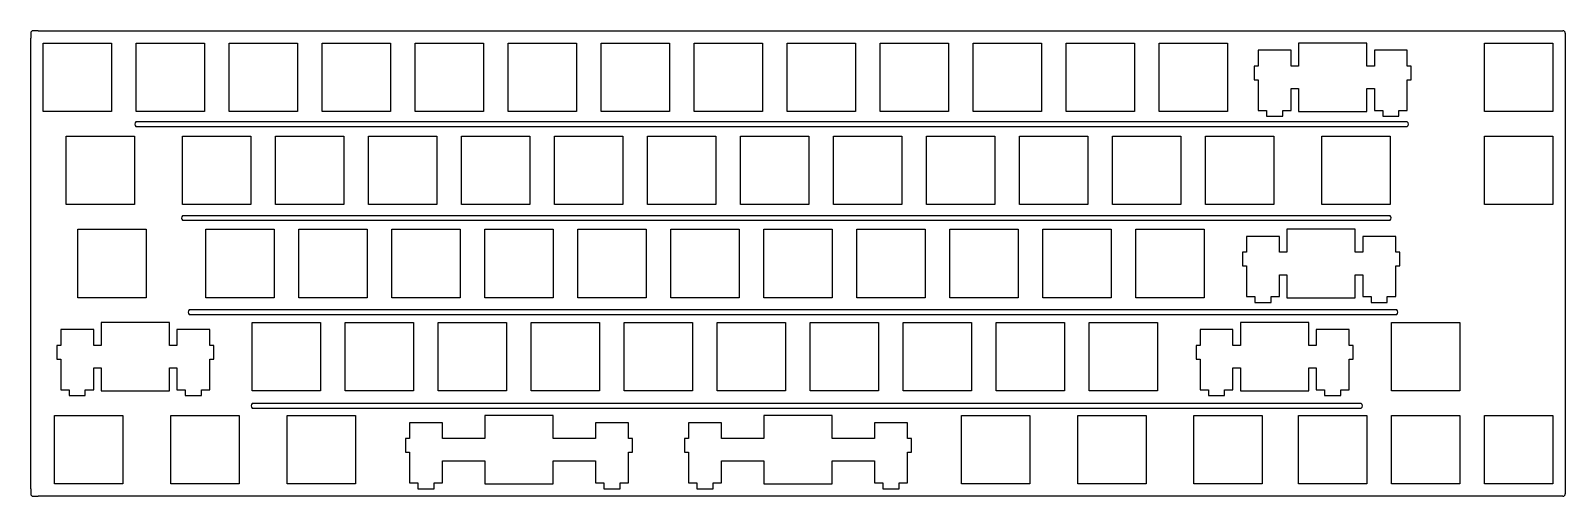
# Model space of a CAD drawing. Extents: x 0 to 314, y 0 to 96.
import ezdxf

# ---------------------------------------------------------------- set-up
doc = ezdxf.new("R2010")
doc.units = 0
doc.header["$MEASUREMENT"] = 0

msp = doc.modelspace()

# ---------------------------------------------------------------- linework, layer by layer
at = {"linetype": 'Continuous'}
for p, q in [((0.1, 95.01), (0.1, 94.01)), ((1.6, 95.51), (0.6, 95.51)), ((312.92, 95.51), (313.93, 95.51)), ((314.43, 95), (314.42, 94.01)), ((282.07, 76.86), (21.66, 76.86)), ((21.66, 75.93), (282.07, 75.93)), ((278.56, 57.66), (31.19, 57.66)), ((31.19, 56.73), (278.56, 56.73)), ((279.92, 38.4), (32.56, 38.4)), ((32.56, 37.47), (279.92, 37.47)), ((272.64, 19.23), (45.48, 19.23)), ((45.48, 18.3), (272.64, 18.3)), ((0.1, 1.76), (0.1, 0.76)), ((0.6, 0.26), (1.6, 0.26)), ((313.92, 0.26), (312.92, 0.26)), ((314.42, 1.76), (314.42, 0.76))]:
    msp.add_line(p, q, dxfattribs=at)
at = {"color": 0}
for p, q in [((1.6, 95.51), (312.92, 95.51)), ((0.1, 1.76), (0.1, 94.01)), ((2.62, 92.98), (16.62, 92.98)), ((2.62, 78.98), (2.62, 92.98)), ((16.62, 92.98), (16.62, 78.98)), ((21.67, 92.98), (35.67, 92.98)), ((21.67, 78.98), (21.67, 92.98)), ((35.67, 92.98), (35.67, 78.98)), ((40.72, 92.98), (54.72, 92.98)), ((40.72, 78.98), (40.72, 92.98)), ((54.72, 92.98), (54.72, 78.98)), ((59.77, 92.98), (73.77, 92.98)), ((59.77, 78.98), (59.77, 92.98)), ((73.77, 92.98), (73.77, 78.98)), ((78.82, 92.98), (92.82, 92.98)), ((78.82, 78.98), (78.82, 92.98)), ((92.82, 92.98), (92.82, 78.98)), ((97.87, 92.98), (111.87, 92.98)), ((97.87, 78.98), (97.87, 92.98)), ((111.87, 92.98), (111.87, 78.98)), ((116.92, 92.98), (130.92, 92.98)), ((116.92, 78.98), (116.92, 92.98)), ((130.92, 92.98), (130.92, 78.98)), ((135.97, 92.98), (149.97, 92.98)), ((135.97, 78.98), (135.97, 92.98)), ((149.97, 92.98), (149.97, 78.98)), ((155.02, 92.98), (169.02, 92.98)), ((155.02, 78.98), (155.02, 92.98)), ((169.02, 92.98), (169.02, 78.98)), ((174.07, 92.98), (188.07, 92.98)), ((174.07, 78.98), (174.07, 92.98)), ((188.07, 92.98), (188.07, 78.98)), ((193.12, 92.98), (207.12, 92.98)), ((193.12, 78.98), (193.12, 92.98)), ((207.12, 92.98), (207.12, 78.98)), ((212.17, 92.98), (226.17, 92.98)), ((212.17, 78.98), (212.17, 92.98)), ((226.17, 92.98), (226.17, 78.98)), ((231.22, 92.98), (245.22, 92.98)), ((231.22, 78.98), (231.22, 92.98)), ((245.22, 92.98), (245.22, 78.98)), ((258.27, 91.51), (251.52, 91.51)), ((251.52, 91.51), (251.52, 88.28)), ((258.27, 88.28), (258.27, 91.51)), ((259.8, 92.98), (259.8, 88.28)), ((273.79, 92.98), (259.8, 92.98)), ((273.79, 88.28), (273.79, 92.98)), ((282.07, 91.51), (275.32, 91.51)), ((275.32, 91.51), (275.32, 88.28)), ((282.07, 88.28), (282.07, 91.51)), ((297.89, 92.98), (311.89, 92.98)), ((297.89, 78.98), (297.89, 92.98)), ((311.89, 92.98), (311.89, 78.98)), ((314.42, 94.01), (314.42, 1.76)), ((251.52, 88.28), (250.69, 88.28)), ((250.69, 88.28), (250.69, 85.48)), ((259.8, 88.28), (258.27, 88.28)), ((275.32, 88.28), (273.79, 88.28)), ((282.89, 88.28), (282.07, 88.28)), ((282.89, 85.48), (282.89, 88.28)), ((250.69, 85.48), (251.52, 85.48)), ((251.52, 85.48), (251.52, 79.21)), ((282.07, 79.21), (282.07, 85.48)), ((282.07, 85.48), (282.89, 85.48)), ((258.27, 79.21), (258.27, 83.68)), ((258.27, 83.68), (259.8, 83.68)), ((259.8, 83.68), (259.8, 78.98)), ((273.79, 78.98), (273.79, 83.68)), ((273.79, 83.68), (275.32, 83.68)), ((275.32, 83.68), (275.32, 79.21)), ((16.62, 78.98), (2.62, 78.98)), ((35.67, 78.98), (21.67, 78.98)), ((54.72, 78.98), (40.72, 78.98)), ((73.77, 78.98), (59.77, 78.98)), ((92.82, 78.98), (78.82, 78.98)), ((111.87, 78.98), (97.87, 78.98)), ((130.92, 78.98), (116.92, 78.98)), ((149.97, 78.98), (135.97, 78.98)), ((169.02, 78.98), (155.02, 78.98)), ((188.07, 78.98), (174.07, 78.98)), ((207.12, 78.98), (193.12, 78.98)), ((226.17, 78.98), (212.17, 78.98)), ((245.22, 78.98), (231.22, 78.98)), ((251.52, 79.21), (253.24, 79.21)), ((253.24, 79.21), (253.24, 78.01)), ((256.54, 78.01), (256.54, 79.21)), ((256.54, 79.21), (258.27, 79.21)), ((259.8, 78.98), (273.79, 78.98)), ((275.32, 79.21), (277.05, 79.21)), ((277.05, 79.21), (277.05, 78.01)), ((280.34, 78.01), (280.34, 79.21)), ((280.34, 79.21), (282.07, 79.21)), ((311.89, 78.98), (297.89, 78.98)), ((253.24, 78.01), (256.54, 78.01)), ((277.05, 78.01), (280.34, 78.01)), ((7.38, 73.93), (21.38, 73.93)), ((7.38, 59.93), (7.38, 73.93)), ((21.38, 73.93), (21.38, 59.93)), ((31.19, 73.93), (45.19, 73.93)), ((31.19, 59.93), (31.19, 73.93)), ((45.19, 73.93), (45.19, 59.93)), ((50.24, 73.93), (64.24, 73.93)), ((50.24, 59.93), (50.24, 73.93)), ((64.24, 73.93), (64.24, 59.93)), ((69.29, 73.93), (83.29, 73.93)), ((69.29, 59.93), (69.29, 73.93)), ((83.29, 73.93), (83.29, 59.93)), ((88.34, 73.93), (102.34, 73.93)), ((88.34, 59.93), (88.34, 73.93)), ((102.34, 73.93), (102.34, 59.93)), ((107.39, 73.93), (121.39, 73.93)), ((107.39, 59.93), (107.39, 73.93)), ((121.39, 73.93), (121.39, 59.93)), ((126.44, 73.93), (140.44, 73.93)), ((126.44, 59.93), (126.44, 73.93)), ((140.44, 73.93), (140.44, 59.93)), ((145.5, 73.93), (159.49, 73.93)), ((145.5, 59.93), (145.5, 73.93)), ((159.49, 73.93), (159.49, 59.93)), ((164.54, 73.93), (178.54, 73.93)), ((164.54, 59.93), (164.54, 73.93)), ((178.54, 73.93), (178.54, 59.93)), ((183.59, 73.93), (197.59, 73.93)), ((183.59, 59.93), (183.59, 73.93)), ((197.59, 73.93), (197.59, 59.93)), ((202.65, 73.93), (216.64, 73.93)), ((202.65, 59.93), (202.65, 73.93)), ((216.64, 73.93), (216.64, 59.93)), ((221.69, 73.93), (235.69, 73.93)), ((221.69, 59.93), (221.69, 73.93)), ((235.69, 73.93), (235.69, 59.93)), ((240.75, 73.93), (254.74, 73.93)), ((240.75, 59.93), (240.75, 73.93)), ((254.74, 73.93), (254.74, 59.93)), ((264.56, 73.93), (278.56, 73.93)), ((264.56, 59.93), (264.56, 73.93)), ((278.56, 73.93), (278.56, 59.93)), ((297.89, 73.93), (311.89, 73.93)), ((297.89, 59.93), (297.89, 73.93)), ((311.89, 73.93), (311.89, 59.93)), ((21.38, 59.93), (7.38, 59.93)), ((45.19, 59.93), (31.19, 59.93)), ((64.24, 59.93), (50.24, 59.93)), ((83.29, 59.93), (69.29, 59.93)), ((102.34, 59.93), (88.34, 59.93)), ((121.39, 59.93), (107.39, 59.93)), ((140.44, 59.93), (126.44, 59.93)), ((159.49, 59.93), (145.5, 59.93)), ((178.54, 59.93), (164.54, 59.93)), ((197.59, 59.93), (183.59, 59.93)), ((216.64, 59.93), (202.65, 59.93)), ((235.69, 59.93), (221.69, 59.93)), ((254.74, 59.93), (240.75, 59.93)), ((278.56, 59.93), (264.56, 59.93)), ((311.89, 59.93), (297.89, 59.93)), ((9.76, 54.88), (23.76, 54.88)), ((9.76, 40.88), (9.76, 54.88)), ((23.76, 54.88), (23.76, 40.88)), ((35.96, 54.88), (49.96, 54.88)), ((35.96, 40.88), (35.96, 54.88)), ((49.96, 54.88), (49.96, 40.88)), ((55.01, 54.88), (69.01, 54.88)), ((55.01, 40.88), (55.01, 54.88)), ((69.01, 54.88), (69.01, 40.88)), ((74.06, 54.88), (88.06, 54.88)), ((74.06, 40.88), (74.06, 54.88)), ((88.06, 54.88), (88.06, 40.88)), ((93.11, 54.88), (107.11, 54.88)), ((93.11, 40.88), (93.11, 54.88)), ((107.11, 54.88), (107.11, 40.88)), ((112.16, 54.88), (126.16, 54.88)), ((112.16, 40.88), (112.16, 54.88)), ((126.16, 54.88), (126.16, 40.88)), ((131.21, 54.88), (145.21, 54.88)), ((131.21, 40.88), (131.21, 54.88)), ((145.21, 54.88), (145.21, 40.88)), ((150.26, 54.88), (164.26, 54.88)), ((150.26, 40.88), (150.26, 54.88)), ((164.26, 54.88), (164.26, 40.88)), ((169.31, 54.88), (183.31, 54.88)), ((169.31, 40.88), (169.31, 54.88)), ((183.31, 54.88), (183.31, 40.88)), ((188.36, 54.88), (202.36, 54.88)), ((188.36, 40.88), (188.36, 54.88)), ((202.36, 54.88), (202.36, 40.88)), ((207.41, 54.88), (221.41, 54.88)), ((207.41, 40.88), (207.41, 54.88)), ((221.41, 54.88), (221.41, 40.88)), ((226.46, 54.88), (240.46, 54.88)), ((226.46, 40.88), (226.46, 54.88)), ((240.46, 54.88), (240.46, 40.88)), ((257.41, 54.88), (257.41, 50.18)), ((271.41, 54.88), (257.41, 54.88)), ((271.41, 50.18), (271.41, 54.88)), ((255.89, 53.41), (249.14, 53.41)), ((249.14, 53.41), (249.14, 50.18)), ((255.89, 50.18), (255.89, 53.41)), ((279.69, 53.41), (272.94, 53.41)), ((272.94, 53.41), (272.94, 50.18)), ((279.69, 50.18), (279.69, 53.41)), ((249.14, 50.18), (248.31, 50.18)), ((248.31, 50.18), (248.31, 47.38)), ((248.31, 47.38), (249.14, 47.38)), ((249.14, 47.38), (249.14, 41.11)), ((257.41, 50.18), (255.89, 50.18)), ((272.94, 50.18), (271.41, 50.18)), ((280.51, 50.18), (279.69, 50.18)), ((279.69, 41.11), (279.69, 47.38)), ((279.69, 47.38), (280.51, 47.38)), ((280.51, 47.38), (280.51, 50.18)), ((255.89, 41.11), (255.89, 45.58)), ((255.89, 45.58), (257.41, 45.58)), ((257.41, 45.58), (257.41, 40.88)), ((271.41, 40.88), (271.41, 45.58)), ((271.41, 45.58), (272.94, 45.58)), ((272.94, 45.58), (272.94, 41.11)), ((23.76, 40.88), (9.76, 40.88)), ((49.96, 40.88), (35.96, 40.88)), ((69.01, 40.88), (55.01, 40.88)), ((88.06, 40.88), (74.06, 40.88)), ((107.11, 40.88), (93.11, 40.88)), ((126.16, 40.88), (112.16, 40.88)), ((145.21, 40.88), (131.21, 40.88)), ((164.26, 40.88), (150.26, 40.88)), ((183.31, 40.88), (169.31, 40.88)), ((202.36, 40.88), (188.36, 40.88)), ((221.41, 40.88), (207.41, 40.88)), ((240.46, 40.88), (226.46, 40.88)), ((249.14, 41.11), (250.86, 41.11)), ((250.86, 41.11), (250.86, 39.91)), ((254.16, 39.91), (254.16, 41.11)), ((254.16, 41.11), (255.89, 41.11)), ((257.41, 40.88), (271.41, 40.88)), ((272.94, 41.11), (274.66, 41.11)), ((274.66, 41.11), (274.66, 39.91)), ((277.96, 39.91), (277.96, 41.11)), ((277.96, 41.11), (279.69, 41.11)), ((250.86, 39.91), (254.16, 39.91)), ((274.66, 39.91), (277.96, 39.91)), ((14.53, 35.83), (14.53, 31.13)), ((28.53, 35.83), (14.53, 35.83)), ((28.53, 31.13), (28.53, 35.83)), ((45.48, 35.83), (59.48, 35.83)), ((45.48, 21.83), (45.48, 35.83)), ((59.48, 35.83), (59.48, 21.83)), ((64.53, 35.83), (78.53, 35.83)), ((64.53, 21.83), (64.53, 35.83)), ((78.53, 35.83), (78.53, 21.83)), ((83.58, 35.83), (97.58, 35.83)), ((83.58, 21.83), (83.58, 35.83)), ((97.58, 35.83), (97.58, 21.83)), ((102.63, 35.83), (116.63, 35.83)), ((102.63, 21.83), (102.63, 35.83)), ((116.63, 35.83), (116.63, 21.83)), ((121.68, 35.83), (135.68, 35.83)), ((121.68, 21.83), (121.68, 35.83)), ((135.68, 35.83), (135.68, 21.83)), ((140.73, 35.83), (154.73, 35.83)), ((140.73, 21.83), (140.73, 35.83)), ((154.73, 35.83), (154.73, 21.83)), ((159.78, 35.83), (173.78, 35.83)), ((159.78, 21.83), (159.78, 35.83)), ((173.78, 35.83), (173.78, 21.83)), ((178.83, 35.83), (192.83, 35.83)), ((178.83, 21.83), (178.83, 35.83)), ((192.83, 35.83), (192.83, 21.83)), ((197.88, 35.83), (211.88, 35.83)), ((197.88, 21.83), (197.88, 35.83)), ((211.88, 35.83), (211.88, 21.83)), ((216.93, 35.83), (230.93, 35.83)), ((216.93, 21.83), (216.93, 35.83)), ((230.93, 35.83), (230.93, 21.83)), ((247.89, 35.83), (247.89, 31.13)), ((261.89, 35.83), (247.89, 35.83)), ((261.89, 31.13), (261.89, 35.83)), ((278.85, 35.83), (292.84, 35.83)), ((278.85, 21.83), (278.85, 35.83)), ((292.84, 35.83), (292.84, 21.83)), ((13, 34.36), (6.25, 34.36)), ((6.25, 34.36), (6.25, 31.13)), ((13, 31.13), (13, 34.36)), ((36.8, 34.36), (30.05, 34.36)), ((30.05, 34.36), (30.05, 31.13)), ((36.8, 31.13), (36.8, 34.36)), ((246.36, 34.36), (239.61, 34.36)), ((239.61, 34.36), (239.61, 31.13)), ((246.36, 31.13), (246.36, 34.36)), ((270.16, 34.36), (263.41, 34.36)), ((263.41, 34.36), (263.41, 31.13)), ((270.16, 31.13), (270.16, 34.36)), ((6.25, 31.13), (5.43, 31.13)), ((5.43, 31.13), (5.43, 28.33)), ((5.43, 28.33), (6.25, 28.33)), ((6.25, 28.33), (6.25, 22.06)), ((14.53, 31.13), (13, 31.13)), ((30.05, 31.13), (28.53, 31.13)), ((37.63, 31.13), (36.8, 31.13)), ((36.8, 22.06), (36.8, 28.33)), ((36.8, 28.33), (37.63, 28.33)), ((37.63, 28.33), (37.63, 31.13)), ((239.61, 31.13), (238.79, 31.13)), ((238.79, 31.13), (238.79, 28.33)), ((238.79, 28.33), (239.61, 28.33)), ((239.61, 28.33), (239.61, 22.06)), ((247.89, 31.13), (246.36, 31.13)), ((263.41, 31.13), (261.89, 31.13)), ((270.99, 31.13), (270.16, 31.13)), ((270.16, 22.06), (270.16, 28.33)), ((270.16, 28.33), (270.99, 28.33)), ((270.99, 28.33), (270.99, 31.13)), ((13, 22.06), (13, 26.53)), ((13, 26.53), (14.53, 26.53)), ((14.53, 26.53), (14.53, 21.83)), ((28.53, 21.83), (28.53, 26.53)), ((28.53, 26.53), (30.05, 26.53)), ((30.05, 26.53), (30.05, 22.06)), ((246.36, 22.06), (246.36, 26.53)), ((246.36, 26.53), (247.89, 26.53)), ((247.89, 26.53), (247.89, 21.83)), ((261.89, 21.83), (261.89, 26.53)), ((261.89, 26.53), (263.41, 26.53)), ((263.41, 26.53), (263.41, 22.06)), ((6.25, 22.06), (7.98, 22.06)), ((7.98, 22.06), (7.98, 20.86)), ((11.28, 20.86), (11.28, 22.06)), ((11.28, 22.06), (13, 22.06)), ((30.05, 22.06), (31.77, 22.06)), ((31.77, 22.06), (31.77, 20.86)), ((35.08, 20.86), (35.08, 22.06)), ((35.08, 22.06), (36.8, 22.06)), ((239.61, 22.06), (241.34, 22.06)), ((241.34, 22.06), (241.34, 20.86)), ((244.64, 20.86), (244.64, 22.06)), ((244.64, 22.06), (246.36, 22.06)), ((263.41, 22.06), (265.14, 22.06)), ((265.14, 22.06), (265.14, 20.86)), ((268.44, 20.86), (268.44, 22.06)), ((268.44, 22.06), (270.16, 22.06)), ((7.98, 20.86), (11.28, 20.86)), ((14.53, 21.83), (28.53, 21.83)), ((31.77, 20.86), (35.08, 20.86)), ((59.48, 21.83), (45.48, 21.83)), ((78.53, 21.83), (64.53, 21.83)), ((97.58, 21.83), (83.58, 21.83)), ((116.63, 21.83), (102.63, 21.83)), ((135.68, 21.83), (121.68, 21.83)), ((154.73, 21.83), (140.73, 21.83)), ((173.78, 21.83), (159.78, 21.83)), ((192.83, 21.83), (178.83, 21.83)), ((211.88, 21.83), (197.88, 21.83)), ((230.93, 21.83), (216.93, 21.83)), ((241.34, 20.86), (244.64, 20.86)), ((247.89, 21.83), (261.89, 21.83)), ((265.14, 20.86), (268.44, 20.86)), ((292.84, 21.83), (278.85, 21.83)), ((5, 16.78), (19, 16.78)), ((5, 2.78), (5, 16.78)), ((19, 16.78), (19, 2.78)), ((28.81, 16.78), (42.81, 16.78)), ((28.81, 2.78), (28.81, 16.78)), ((42.81, 16.78), (42.81, 2.78)), ((52.63, 16.78), (66.63, 16.78)), ((52.63, 2.78), (52.63, 16.78)), ((66.63, 16.78), (66.63, 2.78)), ((93.11, 16.78), (93.11, 12.08)), ((107.11, 16.78), (93.11, 16.78)), ((107.11, 12.08), (107.11, 16.78)), ((150.26, 16.78), (150.26, 12.08)), ((164.26, 16.78), (150.26, 16.78)), ((164.26, 12.08), (164.26, 16.78)), ((190.74, 16.78), (204.74, 16.78)), ((190.74, 2.78), (190.74, 16.78)), ((204.74, 16.78), (204.74, 2.78)), ((214.55, 16.78), (228.55, 16.78)), ((214.55, 2.78), (214.55, 16.78)), ((228.55, 16.78), (228.55, 2.78)), ((238.36, 16.78), (252.36, 16.78)), ((238.36, 2.78), (238.36, 16.78)), ((252.36, 16.78), (252.36, 2.78)), ((259.8, 16.78), (273.79, 16.78)), ((259.8, 2.78), (259.8, 16.78)), ((273.79, 16.78), (273.79, 2.78)), ((278.85, 16.78), (292.84, 16.78)), ((278.85, 2.78), (278.85, 16.78)), ((292.84, 16.78), (292.84, 2.78)), ((297.89, 16.78), (311.89, 16.78)), ((297.89, 2.78), (297.89, 16.78)), ((311.89, 16.78), (311.89, 2.78)), ((84.43, 15.31), (77.68, 15.31)), ((77.68, 15.31), (77.68, 12.08)), ((84.43, 12.08), (84.43, 15.31)), ((122.53, 15.31), (115.78, 15.31)), ((115.78, 15.31), (115.78, 12.08)), ((122.53, 12.08), (122.53, 15.31)), ((141.58, 15.31), (134.83, 15.31)), ((134.83, 15.31), (134.83, 12.08)), ((141.58, 12.08), (141.58, 15.31)), ((179.68, 15.31), (172.93, 15.31)), ((172.93, 15.31), (172.93, 12.08)), ((179.68, 12.08), (179.68, 15.31)), ((77.68, 12.08), (76.86, 12.08)), ((76.86, 12.08), (76.86, 9.28)), ((93.11, 12.08), (84.43, 12.08)), ((115.78, 12.08), (107.11, 12.08)), ((123.36, 12.08), (122.53, 12.08)), ((123.36, 9.28), (123.36, 12.08)), ((134.83, 12.08), (134.01, 12.08)), ((134.01, 12.08), (134.01, 9.28)), ((150.26, 12.08), (141.58, 12.08)), ((172.93, 12.08), (164.26, 12.08)), ((180.51, 12.08), (179.68, 12.08)), ((180.51, 9.28), (180.51, 12.08)), ((76.86, 9.28), (77.68, 9.28)), ((77.68, 9.28), (77.68, 3.01)), ((84.43, 3.01), (84.43, 7.48)), ((84.43, 7.48), (93.11, 7.48)), ((93.11, 7.48), (93.11, 2.78)), ((107.11, 2.78), (107.11, 7.48)), ((107.11, 7.48), (115.78, 7.48)), ((115.78, 7.48), (115.78, 3.01)), ((122.53, 3.01), (122.53, 9.28)), ((122.53, 9.28), (123.36, 9.28)), ((134.01, 9.28), (134.83, 9.28)), ((134.83, 9.28), (134.83, 3.01)), ((141.58, 3.01), (141.58, 7.48)), ((141.58, 7.48), (150.26, 7.48)), ((150.26, 7.48), (150.26, 2.78)), ((164.26, 2.78), (164.26, 7.48)), ((164.26, 7.48), (172.93, 7.48)), ((172.93, 7.48), (172.93, 3.01)), ((179.68, 3.01), (179.68, 9.28)), ((179.68, 9.28), (180.51, 9.28)), ((312.92, 0.26), (1.6, 0.26)), ((19, 2.78), (5, 2.78)), ((42.81, 2.78), (28.81, 2.78)), ((66.63, 2.78), (52.63, 2.78)), ((77.68, 3.01), (79.41, 3.01)), ((79.41, 3.01), (79.41, 1.81)), ((79.41, 1.81), (82.71, 1.81)), ((82.71, 1.81), (82.71, 3.01)), ((82.71, 3.01), (84.43, 3.01)), ((93.11, 2.78), (107.11, 2.78)), ((115.78, 3.01), (117.51, 3.01)), ((117.51, 3.01), (117.51, 1.81)), ((117.51, 1.81), (120.81, 1.81)), ((120.81, 1.81), (120.81, 3.01)), ((120.81, 3.01), (122.53, 3.01)), ((134.83, 3.01), (136.56, 3.01)), ((136.56, 3.01), (136.56, 1.81)), ((136.56, 1.81), (139.86, 1.81)), ((139.86, 1.81), (139.86, 3.01)), ((139.86, 3.01), (141.58, 3.01)), ((150.26, 2.78), (164.26, 2.78)), ((172.93, 3.01), (174.66, 3.01)), ((174.66, 3.01), (174.66, 1.81)), ((174.66, 1.81), (177.96, 1.81)), ((177.96, 1.81), (177.96, 3.01)), ((177.96, 3.01), (179.68, 3.01)), ((204.74, 2.78), (190.74, 2.78)), ((228.55, 2.78), (214.55, 2.78)), ((252.36, 2.78), (238.36, 2.78)), ((273.79, 2.78), (259.8, 2.78)), ((292.84, 2.78), (278.85, 2.78)), ((311.89, 2.78), (297.89, 2.78))]:
    msp.add_line(p, q, dxfattribs=at)
at = {"linetype": 'Continuous'}
for centre, radius, start, end in [((0.6, 95.01), 0.5, 90, 179.4526), ((313.93, 95.01), 0.5, 359.2051, 90), ((22.05, 76.39), 0.609, 130.1299, 229.8701), ((281.68, 76.4), 0.609, 310.1299, 49.8701), ((31.58, 57.19), 0.609, 130.1299, 229.8701), ((278.16, 57.2), 0.609, 310.1299, 49.8701), ((32.95, 37.93), 0.609, 130.1299, 229.8701), ((279.53, 37.93), 0.609, 310.1299, 49.8701), ((45.87, 18.77), 0.609, 130.1299, 229.8701), ((272.25, 18.77), 0.609, 310.1299, 49.8701), ((0.6, 0.76), 0.5, 180, 270.0745), ((313.92, 0.76), 0.5, 269.9723, 0)]:
    msp.add_arc(centre, radius, start, end, dxfattribs=at)

doc.saveas('drawing.dxf')
